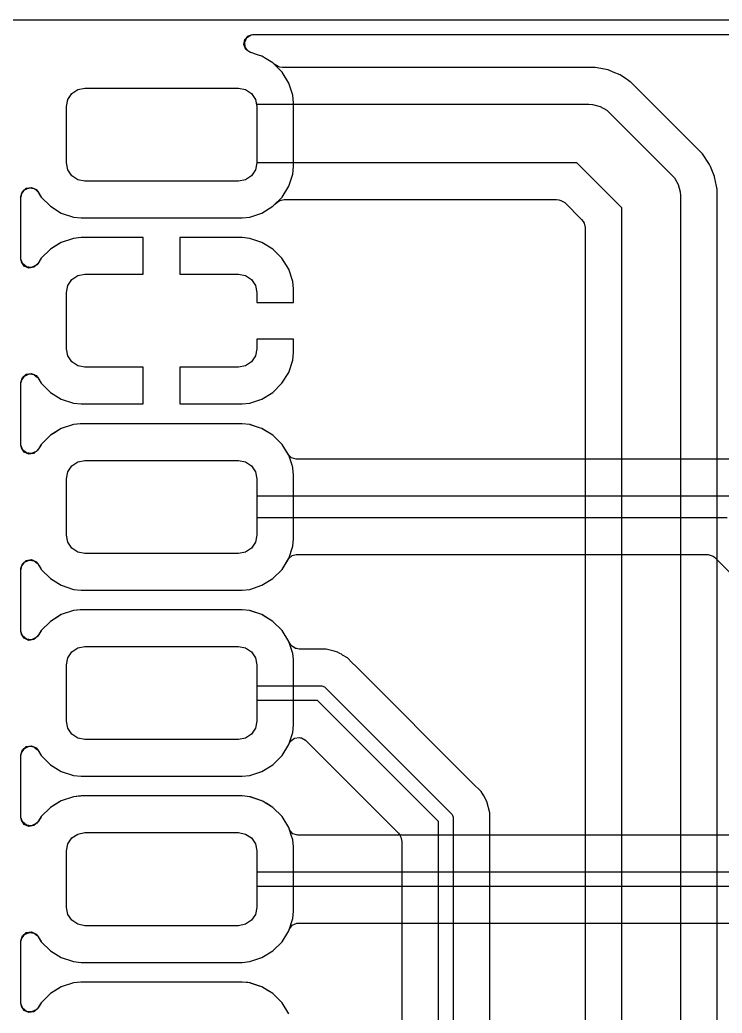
# Model space of a CAD drawing. Header units: millimetres. Extents: x 45 to 545, y -265 to -129.
# Drawn here: x 474.39 to 483.97, y -142.55 to -129 of the extents above; entities that cross this region are included whole.
import ezdxf

# ---------------------------------------------------------------- set-up
doc = ezdxf.new("R2010")
doc.units = ezdxf.units.MM
for name, color, linetype, true_color in [('B.Cu', 151, 'CONTINUOUS', 0x6fccdb), ('Edge.Cuts', 111, 'CONTINUOUS', 0x81ffbe), ('F.Cu', 241, 'CONTINUOUS', 0xe27299)]:
    doc.layers.add(name, color=color, linetype=linetype, true_color=true_color)

msp = doc.modelspace()

# ---------------------------------------------------------------- linework, layer by layer
at = {"layer": 'B.Cu', "linetype": 'CONTINUOUS'}
for p, q in [((477.441289, -129.337918), (477.453604, -129.269142)), ((477.453604, -129.269142), (477.501147, -129.217942)), ((477.501147, -129.217942), (477.564561, -129.2005)), ((477.564561, -129.2005), (541.996519, -129.2005)), ((477.468112, -129.402433), (477.441289, -129.337918)), ((477.525555, -129.442205), (477.468112, -129.402433)), ((477.642947, -129.481105), (477.525555, -129.442205)), ((477.689331, -129.496475), (477.642947, -129.481105)), ((477.689336, -129.496477), (477.689331, -129.496475)), ((477.745888, -129.531359), (477.689336, -129.496477)), ((477.838656, -129.588578), (477.745888, -129.531359)), ((477.962712, -129.712634), (477.838656, -129.588578)), ((478.054814, -129.861956), (477.962712, -129.712634)), ((475.093223, -130.004513), (475.174329, -129.95032)), ((475.174329, -129.95032), (475.27, -129.93129)), ((475.27, -129.93129), (477.37, -129.93129)), ((477.37, -129.93129), (477.465671, -129.95032)), ((477.465671, -129.95032), (477.546777, -130.004513)), ((478.109999, -130.028493), (478.054814, -129.861956)), ((475.02, -130.18129), (475.03903, -130.085619)), ((475.03903, -130.085619), (475.093223, -130.004513)), ((477.546777, -130.004513), (477.60097, -130.085619)), ((477.60097, -130.085619), (477.62, -130.18129)), ((478.120499, -130.131282), (478.109999, -130.028493)), ((475.02, -130.95129), (475.02, -130.18129)), ((477.62, -130.18129), (477.62, -130.95129)), ((478.1205, -131.001299), (478.120499, -130.131282)), ((475.03903, -131.046961), (475.02, -130.95129)), ((475.093223, -131.128067), (475.03903, -131.046961)), ((477.60097, -131.046961), (477.546777, -131.128067)), ((477.62, -130.95129), (477.60097, -131.046961)), ((478.109999, -131.104087), (478.1205, -131.001299)), ((475.174329, -131.18226), (475.093223, -131.128067)), ((475.27, -131.20129), (475.174329, -131.18226)), ((477.37, -131.20129), (475.27, -131.20129)), ((477.465671, -131.18226), (477.37, -131.20129)), ((477.546777, -131.128067), (477.465671, -131.18226)), ((478.054814, -131.270624), (478.109999, -131.104087)), ((474.4005, -131.408438), (474.420185, -131.341399)), ((474.420185, -131.341399), (474.472989, -131.295644)), ((474.472989, -131.295644), (474.542147, -131.2857)), ((474.542147, -131.2857), (474.605703, -131.314725)), ((474.605703, -131.314725), (474.630037, -131.34334)), ((474.630037, -131.34334), (474.677288, -131.419946)), ((477.962712, -131.419946), (478.054814, -131.270624)), ((474.4005, -132.265092), (474.4005, -131.408438)), ((474.677288, -131.419946), (474.801344, -131.544002)), ((477.838656, -131.544002), (477.962712, -131.419946)), ((474.801344, -131.544002), (474.950666, -131.636104)), ((477.689334, -131.636104), (477.838656, -131.544002)), ((474.950666, -131.636104), (475.117203, -131.691289)), ((475.117203, -131.691289), (475.219991, -131.70179)), ((475.219991, -131.70179), (477.420008, -131.701789)), ((477.420008, -131.701789), (477.522797, -131.691289)), ((477.522797, -131.691289), (477.689334, -131.636104)), ((475.117302, -131.981784), (474.95088, -132.036931)), ((475.220012, -131.971291), (475.117302, -131.981784)), ((475.220028, -131.97129), (475.220012, -131.971291)), ((476.07, -131.97129), (475.220028, -131.97129)), ((476.07, -132.47129), (476.07, -131.97129)), ((477.419986, -131.97129), (476.57, -131.97129)), ((476.57, -131.97129), (476.57, -132.47129)), ((477.52269, -131.981783), (477.419986, -131.97129)), ((477.522697, -131.981784), (477.52269, -131.981783)), ((477.689119, -132.036931), (477.522697, -131.981784)), ((474.801654, -132.128974), (474.677683, -132.252945)), ((474.950875, -132.036933), (474.801654, -132.128974)), ((474.95088, -132.036931), (474.950875, -132.036933)), ((477.689124, -132.036933), (477.689119, -132.036931)), ((477.838345, -132.128974), (477.689124, -132.036933)), ((477.962315, -132.252944), (477.838345, -132.128974)), ((474.40619, -132.302223), (474.4005, -132.265092)), ((474.67768, -132.252949), (474.630038, -132.330189)), ((474.677683, -132.252945), (474.67768, -132.252949)), ((478.054356, -132.402165), (477.962315, -132.252944)), ((474.445046, -132.360292), (474.40619, -132.302223)), ((474.509128, -132.388135), (474.445046, -132.360292)), ((474.57809, -132.376914), (474.509128, -132.388135)), ((474.630038, -132.330189), (474.57809, -132.376914)), ((478.054358, -132.40217), (478.054356, -132.402165)), ((478.109505, -132.568592), (478.054358, -132.40217)), ((475.03903, -132.625619), (475.093223, -132.544513)), ((475.093223, -132.544513), (475.174329, -132.49032)), ((475.174329, -132.49032), (475.27, -132.47129)), ((475.27, -132.47129), (476.07, -132.47129)), ((476.57, -132.47129), (477.37, -132.47129)), ((477.37, -132.47129), (477.465671, -132.49032)), ((477.465671, -132.49032), (477.546777, -132.544513)), ((477.546777, -132.544513), (477.60097, -132.625619)), ((475.02, -132.72129), (475.03903, -132.625619)), ((477.60097, -132.625619), (477.62, -132.72129)), ((478.119998, -132.671303), (478.109505, -132.568592)), ((478.119999, -132.671318), (478.119998, -132.671303)), ((478.119999, -132.85629), (478.119999, -132.671318)), ((475.02, -133.49129), (475.02, -132.72129)), ((477.62, -132.72129), (477.62, -132.85629)), ((477.62, -132.85629), (478.119999, -132.85629)), ((478.12, -133.35629), (477.62, -133.35629)), ((477.62, -133.35629), (477.62, -133.49129)), ((478.12, -133.541263), (478.12, -133.35629)), ((475.03903, -133.586961), (475.02, -133.49129)), ((477.62, -133.49129), (477.60097, -133.586961)), ((475.093223, -133.668067), (475.03903, -133.586961)), ((477.60097, -133.586961), (477.546777, -133.668067)), ((478.054358, -133.810409), (478.109505, -133.643987)), ((478.109505, -133.643987), (478.109506, -133.64398)), ((478.109506, -133.64398), (478.119999, -133.541276)), ((478.119999, -133.541276), (478.12, -133.541263)), ((475.174329, -133.72226), (475.093223, -133.668067)), ((475.27, -133.74129), (475.174329, -133.72226)), ((476.07, -133.74129), (475.27, -133.74129)), ((476.07, -134.241288), (476.07, -133.74129)), ((477.37, -133.74129), (476.57, -133.74129)), ((476.57, -133.74129), (476.57, -134.241289)), ((477.465671, -133.72226), (477.37, -133.74129)), ((477.546777, -133.668067), (477.465671, -133.72226)), ((474.4005, -133.947487), (474.420185, -133.880448)), ((474.420185, -133.880448), (474.472989, -133.834693)), ((474.472989, -133.834693), (474.542147, -133.824749)), ((474.542147, -133.824749), (474.605703, -133.853774)), ((474.605703, -133.853774), (474.630039, -133.88239)), ((474.630039, -133.88239), (474.677684, -133.959635)), ((477.962315, -133.959635), (478.054356, -133.810414)), ((478.054356, -133.810414), (478.054358, -133.810409)), ((474.4005, -134.804141), (474.4005, -133.947487)), ((474.677684, -133.959635), (474.801654, -134.083605)), ((477.838345, -134.083605), (477.962315, -133.959635)), ((474.801654, -134.083605), (474.950875, -134.175646)), ((474.950875, -134.175646), (474.95088, -134.175648)), ((474.95088, -134.175648), (475.117302, -134.230795)), ((477.522697, -134.230795), (477.689119, -134.175648)), ((477.689119, -134.175648), (477.689124, -134.175646)), ((477.689124, -134.175646), (477.838345, -134.083605)), ((475.117302, -134.230795), (475.117309, -134.230796)), ((475.117309, -134.230796), (475.220019, -134.241289)), ((475.220019, -134.241289), (476.069999, -134.241289)), ((476.069999, -134.241289), (476.07, -134.241288)), ((476.57, -134.241289), (477.419972, -134.241289)), ((477.419972, -134.241289), (477.419986, -134.241288)), ((477.419986, -134.241288), (477.522697, -134.230795)), ((474.950663, -134.576477), (474.801342, -134.668579)), ((474.950668, -134.576475), (474.950663, -134.576477)), ((475.1172, -134.521291), (474.950668, -134.576475)), ((475.117203, -134.52129), (475.1172, -134.521291)), ((475.219981, -134.510791), (475.117203, -134.52129)), ((475.219998, -134.51079), (475.219981, -134.510791)), ((477.42001, -134.51079), (475.219998, -134.51079)), ((477.522795, -134.52129), (477.42001, -134.51079)), ((477.522797, -134.521291), (477.522795, -134.52129)), ((477.657671, -134.565984), (477.522797, -134.521291)), ((477.689331, -134.576475), (477.657671, -134.565984)), ((477.689336, -134.576477), (477.689331, -134.576475)), ((477.693726, -134.579185), (477.689336, -134.576477)), ((477.838656, -134.668578), (477.693726, -134.579185)), ((474.801342, -134.668579), (474.677289, -134.792632)), ((477.962712, -134.792634), (477.838656, -134.668578)), ((474.40619, -134.841273), (474.4005, -134.804141)), ((474.445046, -134.899341), (474.40619, -134.841273)), ((474.647288, -134.841273), (474.630039, -134.869238)), ((474.677288, -134.792634), (474.647288, -134.841273)), ((474.677289, -134.792632), (474.677288, -134.792634)), ((478.051687, -134.936887), (477.962712, -134.792634)), ((474.509128, -134.927185), (474.445046, -134.899341)), ((474.578091, -134.915962), (474.509128, -134.927185)), ((474.630039, -134.869238), (474.578091, -134.915962)), ((478.090187, -134.976105), (478.051687, -134.936887)), ((478.157226, -134.99579), (478.090187, -134.976105)), ((534.219277, -134.99579), (478.157226, -134.99579)), ((475.03903, -135.165619), (475.093223, -135.084513)), ((475.093223, -135.084513), (475.174329, -135.03032)), ((475.174329, -135.03032), (475.27, -135.01129)), ((475.27, -135.01129), (477.37, -135.01129)), ((477.37, -135.01129), (477.465671, -135.03032)), ((477.465671, -135.03032), (477.546777, -135.084513)), ((477.546777, -135.084513), (477.60097, -135.165619)), ((475.02, -135.26129), (475.03903, -135.165619)), ((475.02, -136.03129), (475.02, -135.26129)), ((477.60097, -135.165619), (477.62, -135.26129)), ((477.62, -135.26129), (477.62, -135.49629)), ((477.62, -135.49629), (484.1, -135.49629)), ((484.037868, -135.79629), (477.62, -135.79629)), ((477.62, -135.79629), (477.62, -136.03129)), ((475.03903, -136.126961), (475.02, -136.03129)), ((477.62, -136.03129), (477.60097, -136.126961)), ((475.093223, -136.208067), (475.03903, -136.126961)), ((475.174329, -136.26226), (475.093223, -136.208067)), ((477.546777, -136.208067), (477.465671, -136.26226)), ((477.60097, -136.126961), (477.546777, -136.208067)), ((475.27, -136.28129), (475.174329, -136.26226)), ((477.37, -136.28129), (475.27, -136.28129)), ((477.465671, -136.26226), (477.37, -136.28129)), ((477.962712, -136.499946), (478.051687, -136.355692)), ((478.051687, -136.355692), (478.103635, -136.308969)), ((478.103635, -136.308969), (478.157226, -136.29679)), ((478.157226, -136.29679), (483.779192, -136.29679)), ((483.779192, -136.29679), (483.846231, -136.316475)), ((483.846231, -136.316475), (483.866873, -136.333109)), ((483.866873, -136.333109), (486.321468, -138.787704)), ((474.4005, -136.488438), (474.420185, -136.421399)), ((474.4005, -137.344141), (474.4005, -136.488438)), ((474.420185, -136.421399), (474.472989, -136.375644)), ((474.472989, -136.375644), (474.542147, -136.3657)), ((474.542147, -136.3657), (474.605703, -136.394725)), ((474.605703, -136.394725), (474.630039, -136.423342)), ((474.630039, -136.423342), (474.666312, -136.482152)), ((474.666312, -136.482152), (474.677288, -136.499946)), ((474.677288, -136.499946), (474.801344, -136.624002)), ((474.801344, -136.624002), (474.950666, -136.716104)), ((477.689334, -136.716104), (477.838656, -136.624002)), ((477.838656, -136.624002), (477.962712, -136.499946)), ((474.950666, -136.716104), (475.117203, -136.771289)), ((477.522797, -136.771289), (477.689334, -136.716104)), ((475.117203, -136.771289), (475.219991, -136.78179)), ((475.219991, -136.78179), (477.420008, -136.781789)), ((477.420008, -136.781789), (477.522797, -136.771289)), ((474.950663, -137.116477), (474.801342, -137.208579)), ((474.950668, -137.116475), (474.950663, -137.116477)), ((475.1172, -137.061291), (474.950668, -137.116475)), ((475.117203, -137.06129), (475.1172, -137.061291)), ((475.219981, -137.050791), (475.117203, -137.06129)), ((475.219998, -137.05079), (475.219981, -137.050791)), ((477.42001, -137.05079), (475.219998, -137.05079)), ((477.522795, -137.06129), (477.42001, -137.05079)), ((477.522797, -137.061291), (477.522795, -137.06129)), ((477.689334, -137.116476), (477.522797, -137.061291)), ((477.838656, -137.208578), (477.689334, -137.116476)), ((474.801342, -137.208579), (474.677289, -137.332632)), ((477.962712, -137.332634), (477.838656, -137.208578)), ((474.40619, -137.381273), (474.4005, -137.344141)), ((474.445046, -137.439341), (474.40619, -137.381273)), ((474.509128, -137.467185), (474.445046, -137.439341)), ((474.630039, -137.409238), (474.578091, -137.455962)), ((474.630132, -137.409088), (474.630039, -137.409238)), ((474.677288, -137.332634), (474.630132, -137.409088)), ((474.677289, -137.332632), (474.677288, -137.332634)), ((478.054814, -137.481956), (477.962712, -137.332634)), ((474.578091, -137.455962), (474.509128, -137.467185)), ((475.093223, -137.624513), (475.174329, -137.57032)), ((475.174329, -137.57032), (475.27, -137.55129)), ((475.27, -137.55129), (477.37, -137.55129)), ((477.37, -137.55129), (477.465671, -137.57032)), ((477.465671, -137.57032), (477.546777, -137.624513)), ((478.105027, -137.633489), (478.054814, -137.481956)), ((475.02, -137.80129), (475.03903, -137.705619)), ((475.03903, -137.705619), (475.093223, -137.624513)), ((477.546777, -137.624513), (477.60097, -137.705619)), ((477.60097, -137.705619), (477.62, -137.80129)), ((478.109998, -137.64849), (478.105027, -137.633489)), ((478.109999, -137.648493), (478.109998, -137.64849)), ((478.118065, -137.727459), (478.109999, -137.648493)), ((475.02, -138.57129), (475.02, -137.80129)), ((477.62, -137.80129), (477.62, -138.57129)), ((478.120499, -137.751282), (478.118065, -137.727459)), ((478.1205, -138.621299), (478.120499, -137.751282)), ((475.03903, -138.666961), (475.02, -138.57129)), ((477.62, -138.57129), (477.60097, -138.666961)), ((478.109999, -138.724087), (478.1205, -138.621299)), ((475.093223, -138.748067), (475.03903, -138.666961)), ((475.174329, -138.80226), (475.093223, -138.748067)), ((477.546777, -138.748067), (477.465671, -138.80226)), ((477.60097, -138.666961), (477.546777, -138.748067)), ((478.054814, -138.890624), (478.109999, -138.724087)), ((474.420185, -138.961399), (474.472989, -138.915644)), ((474.472989, -138.915644), (474.542147, -138.9057)), ((474.542147, -138.9057), (474.605703, -138.934725)), ((475.27, -138.82129), (475.174329, -138.80226)), ((477.37, -138.82129), (475.27, -138.82129)), ((477.465671, -138.80226), (477.37, -138.82129)), ((477.962712, -139.039946), (478.054814, -138.890624)), ((474.4005, -139.028438), (474.420185, -138.961399)), ((474.4005, -139.884141), (474.4005, -139.028438)), ((474.605703, -138.934725), (474.630037, -138.96334)), ((474.630037, -138.96334), (474.677288, -139.039946)), ((474.677288, -139.039946), (474.801344, -139.164002)), ((477.838656, -139.164002), (477.962712, -139.039946)), ((474.801344, -139.164002), (474.950666, -139.256104)), ((477.689334, -139.256104), (477.838656, -139.164002)), ((474.950666, -139.256104), (475.117203, -139.311289)), ((475.117203, -139.311289), (475.219991, -139.32179)), ((475.219991, -139.32179), (477.420008, -139.321789)), ((477.420008, -139.321789), (477.522797, -139.311289)), ((477.522797, -139.311289), (477.689334, -139.256104)), ((475.1172, -139.601291), (474.950668, -139.656475)), ((475.117203, -139.60129), (475.1172, -139.601291)), ((475.219981, -139.590791), (475.117203, -139.60129)), ((475.219998, -139.59079), (475.219981, -139.590791)), ((477.42001, -139.59079), (475.219998, -139.59079)), ((477.522795, -139.60129), (477.42001, -139.59079)), ((477.522797, -139.601291), (477.522795, -139.60129)), ((477.672495, -139.650896), (477.522797, -139.601291)), ((474.950663, -139.656477), (474.801342, -139.748579)), ((474.950668, -139.656475), (474.950663, -139.656477)), ((477.689331, -139.656475), (477.672495, -139.650896)), ((477.689336, -139.656477), (477.689331, -139.656475)), ((477.745888, -139.691359), (477.689336, -139.656477)), ((477.838656, -139.748578), (477.745888, -139.691359)), ((474.677288, -139.872634), (474.63199, -139.946075)), ((474.677289, -139.872632), (474.677288, -139.872634)), ((474.801342, -139.748579), (474.677289, -139.872632)), ((477.962712, -139.872634), (477.838656, -139.748578)), ((478.054814, -140.021956), (477.962712, -139.872634)), ((474.40619, -139.921273), (474.4005, -139.884141)), ((474.445046, -139.979341), (474.40619, -139.921273)), ((474.509128, -140.007185), (474.445046, -139.979341)), ((474.578091, -139.995962), (474.509128, -140.007185)), ((474.630039, -139.949238), (474.578091, -139.995962)), ((474.63199, -139.946075), (474.630039, -139.949238)), ((475.093223, -140.164513), (475.174329, -140.11032)), ((475.174329, -140.11032), (475.27, -140.09129)), ((475.27, -140.09129), (477.37, -140.09129)), ((477.37, -140.09129), (477.465671, -140.11032)), ((477.465671, -140.11032), (477.546777, -140.164513)), ((478.061059, -140.040804), (478.054814, -140.021956)), ((478.065968, -140.053301), (478.061059, -140.040804)), ((478.111723, -140.106105), (478.065968, -140.053301)), ((478.178762, -140.12579), (478.111723, -140.106105)), ((486.635906, -140.12579), (478.178762, -140.12579)), ((475.02, -140.34129), (475.03903, -140.245619)), ((475.03903, -140.245619), (475.093223, -140.164513)), ((477.546777, -140.164513), (477.60097, -140.245619)), ((477.60097, -140.245619), (477.62, -140.34129)), ((475.02, -141.11129), (475.02, -140.34129)), ((477.62, -140.34129), (477.62, -140.62629)), ((477.62, -140.62629), (489.758578, -140.62629)), ((489.8, -140.82629), (477.62, -140.82629)), ((477.62, -140.82629), (477.62, -141.11129)), ((475.03903, -141.206961), (475.02, -141.11129)), ((475.093223, -141.288067), (475.03903, -141.206961)), ((477.60097, -141.206961), (477.546777, -141.288067)), ((477.62, -141.11129), (477.60097, -141.206961)), ((475.174329, -141.34226), (475.093223, -141.288067)), ((475.27, -141.36129), (475.174329, -141.34226)), ((477.37, -141.36129), (475.27, -141.36129)), ((477.465671, -141.34226), (477.37, -141.36129)), ((477.546777, -141.288067), (477.465671, -141.34226)), ((478.061057, -141.411783), (478.100829, -141.354341)), ((478.100829, -141.354341), (478.165345, -141.327518)), ((478.165345, -141.327518), (478.178762, -141.32679)), ((478.178762, -141.32679), (489.713331, -141.32679)), ((474.4005, -141.568438), (474.420185, -141.501399)), ((474.420185, -141.501399), (474.472989, -141.455644)), ((474.472989, -141.455644), (474.542147, -141.4457)), ((474.542147, -141.4457), (474.605703, -141.474725)), ((474.605703, -141.474725), (474.630037, -141.50334)), ((474.630037, -141.50334), (474.653021, -141.540602)), ((477.962712, -141.579946), (478.054814, -141.430624)), ((478.054814, -141.430624), (478.061057, -141.411783)), ((474.4005, -142.424141), (474.4005, -141.568438)), ((474.653021, -141.540602), (474.675477, -141.577011)), ((474.675477, -141.577011), (474.677288, -141.579946)), ((474.677288, -141.579946), (474.801344, -141.704002)), ((477.838656, -141.704002), (477.962712, -141.579946)), ((474.801344, -141.704002), (474.950666, -141.796104)), ((477.689334, -141.796104), (477.838656, -141.704002)), ((474.950666, -141.796104), (475.117203, -141.851289)), ((475.117203, -141.851289), (475.219991, -141.86179)), ((475.219991, -141.86179), (477.420008, -141.861789)), ((477.420008, -141.861789), (477.522797, -141.851289)), ((477.522797, -141.851289), (477.689334, -141.796104)), ((475.1172, -142.141291), (474.950668, -142.196475)), ((475.117203, -142.14129), (475.1172, -142.141291)), ((475.219981, -142.130791), (475.117203, -142.14129)), ((475.219998, -142.13079), (475.219981, -142.130791)), ((477.42001, -142.13079), (475.219998, -142.13079)), ((477.495963, -142.138549), (477.42001, -142.13079)), ((477.522795, -142.14129), (477.495963, -142.138549)), ((477.522797, -142.141291), (477.522795, -142.14129)), ((477.689334, -142.196476), (477.522797, -142.141291)), ((474.801342, -142.288579), (474.677289, -142.412632)), ((474.950663, -142.196477), (474.801342, -142.288579)), ((474.950668, -142.196475), (474.950663, -142.196477)), ((477.689335, -142.196477), (477.689334, -142.196476)), ((477.68934, -142.196479), (477.689335, -142.196477)), ((477.759933, -142.240021), (477.68934, -142.196479)), ((477.759934, -142.240022), (477.759933, -142.240021)), ((477.838656, -142.288578), (477.759934, -142.240022)), ((477.962712, -142.412634), (477.838656, -142.288578)), ((474.40619, -142.461273), (474.4005, -142.424141)), ((474.677288, -142.412634), (474.641395, -142.470827)), ((474.677289, -142.412632), (474.677288, -142.412634)), ((478.054814, -142.561956), (477.962712, -142.412634)), ((474.445046, -142.519341), (474.40619, -142.461273)), ((474.509128, -142.547185), (474.445046, -142.519341)), ((474.578091, -142.535962), (474.509128, -142.547185)), ((474.630039, -142.489238), (474.578091, -142.535962)), ((474.641395, -142.470827), (474.630039, -142.489238))]:
    msp.add_line(p, q, dxfattribs=at)
at = {"layer": 'Edge.Cuts', "linetype": 'CONTINUOUS'}
msp.add_line((474.2, -129.000001), (542, -129), dxfattribs=at)
at = {"layer": 'F.Cu', "linetype": 'CONTINUOUS'}
for p, q in [((477.453577, -129.304201), (477.484771, -129.241681)), ((477.461137, -129.373661), (477.453577, -129.304201)), ((477.484771, -129.241681), (477.542762, -129.206495)), ((477.542762, -129.206495), (477.548433, -129.204935)), ((477.548433, -129.204935), (477.581303, -129.2005)), ((477.581303, -129.2005), (541.99479, -129.2005)), ((477.477086, -129.3934), (477.461137, -129.373661)), ((477.479457, -129.40058), (477.477086, -129.3934)), ((477.489383, -129.408618), (477.479457, -129.40058)), ((477.505049, -129.428007), (477.489383, -129.408618)), ((477.510897, -129.432056), (477.505049, -129.428007)), ((477.530237, -129.441705), (477.510897, -129.432056)), ((477.533754, -129.444553), (477.530237, -129.441705)), ((477.538059, -129.446348), (477.533754, -129.444553)), ((477.642947, -129.481105), (477.538059, -129.446348)), ((477.689331, -129.496475), (477.642947, -129.481105)), ((477.689336, -129.496477), (477.689331, -129.496475)), ((477.745888, -129.531359), (477.689336, -129.496477)), ((477.838656, -129.588578), (477.745888, -129.531359)), ((477.838657, -129.588579), (477.838656, -129.588578)), ((477.838658, -129.58858), (477.838657, -129.588579)), ((477.855847, -129.605769), (477.838658, -129.58858)), ((477.908592, -129.637065), (477.855847, -129.605769)), ((477.933834, -129.644477), (477.908592, -129.637065)), ((477.96877, -129.6495), (477.933834, -129.644477)), ((482.238691, -129.6495), (477.96877, -129.6495)), ((482.238692, -129.6495), (482.238691, -129.6495)), ((482.238696, -129.6495), (482.238692, -129.6495)), ((482.238699, -129.6495), (482.238696, -129.6495)), ((482.412632, -129.684097), (482.238699, -129.6495)), ((482.412666, -129.684105), (482.412632, -129.684097)), ((482.412668, -129.684106), (482.412666, -129.684105)), ((482.483321, -129.713371), (482.412668, -129.684106)), ((482.483324, -129.713372), (482.483321, -129.713371)), ((482.576532, -129.751979), (482.483324, -129.713372)), ((482.576542, -129.751984), (482.576532, -129.751979)), ((482.576544, -129.751985), (482.576542, -129.751984)), ((482.662472, -129.8094), (482.576544, -129.751985)), ((482.678387, -129.820034), (482.662472, -129.8094)), ((482.67839, -129.820037), (482.678387, -129.820034)), ((482.714253, -129.843999), (482.67839, -129.820037)), ((482.724036, -129.850536), (482.714253, -129.843999)), ((482.72404, -129.850539), (482.724036, -129.850536)), ((482.724041, -129.85054), (482.72404, -129.850539)), ((483.378389, -130.50489), (482.724041, -129.85054)), ((475.093223, -130.004513), (475.174329, -129.95032)), ((475.174329, -129.95032), (475.27, -129.93129)), ((475.27, -129.93129), (477.37, -129.93129)), ((477.37, -129.93129), (477.465671, -129.95032)), ((477.465671, -129.95032), (477.546777, -130.004513)), ((475.02, -130.18129), (475.03903, -130.085619)), ((475.03903, -130.085619), (475.093223, -130.004513)), ((477.546777, -130.004513), (477.60097, -130.085619)), ((477.60097, -130.085619), (477.613776, -130.15)), ((475.02, -130.95129), (475.02, -130.18129)), ((477.613776, -130.15), (482.15, -130.15)), ((482.15, -130.15), (482.20221, -130.153422)), ((482.20221, -130.153422), (482.303074, -130.180448)), ((482.303074, -130.180448), (482.393505, -130.232659)), ((482.393505, -130.232659), (482.432843, -130.267157)), ((482.432843, -130.267157), (483.282843, -131.117158)), ((483.574035, -130.700536), (483.378389, -130.50489)), ((483.644313, -130.770814), (483.574035, -130.700536)), ((483.699465, -130.825966), (483.644313, -130.770814)), ((483.798011, -130.973449), (483.699465, -130.825966)), ((475.03903, -131.046961), (475.02, -130.95129)), ((475.093223, -131.128067), (475.03903, -131.046961)), ((477.60097, -131.046961), (477.546777, -131.128067)), ((477.62, -130.95129), (477.60097, -131.046961)), ((481.984314, -130.95), (477.62, -130.95)), ((477.62, -130.95), (477.62, -130.95129)), ((482.6, -131.565685), (481.984314, -130.95)), ((483.798012, -130.973451), (483.798011, -130.973449)), ((483.798013, -130.973453), (483.798012, -130.973451)), ((483.809547, -131.001299), (483.798013, -130.973453)), ((483.865895, -131.137334), (483.809547, -131.001299)), ((475.174329, -131.18226), (475.093223, -131.128067)), ((475.27, -131.20129), (475.174329, -131.18226)), ((477.37, -131.20129), (475.27, -131.20129)), ((477.465671, -131.18226), (477.37, -131.20129)), ((477.546777, -131.128067), (477.465671, -131.18226)), ((483.282843, -131.117158), (483.317341, -131.156495)), ((483.317341, -131.156495), (483.369552, -131.246927)), ((483.865895, -131.137339), (483.865895, -131.137334)), ((483.866142, -131.138236), (483.865895, -131.137339)), ((483.866554, -131.140649), (483.866142, -131.138236)), ((483.892406, -131.270621), (483.866554, -131.140649)), ((474.408707, -131.380485), (474.446477, -131.321706)), ((474.446477, -131.321706), (474.510031, -131.292677)), ((474.510031, -131.292677), (474.579156, -131.302601)), ((474.579156, -131.302601), (474.580581, -131.303252)), ((474.580581, -131.303252), (474.623618, -131.335792)), ((474.623618, -131.335792), (474.623973, -131.33621)), ((474.623973, -131.33621), (474.634998, -131.351383)), ((483.369552, -131.246927), (483.396578, -131.34779)), ((483.892407, -131.270624), (483.892406, -131.270621)), ((483.896793, -131.292677), (483.892407, -131.270624)), ((483.897383, -131.295641), (483.896793, -131.292677)), ((483.897384, -131.295646), (483.897383, -131.295641)), ((483.9005, -131.311309), (483.897384, -131.295646)), ((483.9005, -135.893707), (483.9005, -131.311309)), ((474.4005, -131.426267), (474.405521, -131.39134)), ((474.4005, -132.255647), (474.4005, -131.426267)), ((474.405521, -131.39134), (474.407823, -131.3835)), ((474.407823, -131.3835), (474.408707, -131.380485)), ((474.634998, -131.351383), (474.659972, -131.391873)), ((474.659972, -131.391873), (474.677286, -131.419944)), ((474.677286, -131.419944), (474.677287, -131.419945)), ((474.677287, -131.419945), (474.677288, -131.419946)), ((474.677288, -131.419946), (474.801344, -131.544002)), ((477.883233, -131.499424), (477.911484, -131.478275)), ((477.911484, -131.478275), (477.934576, -131.465667)), ((477.934576, -131.465667), (477.994001, -131.4505)), ((477.994001, -131.4505), (481.707808, -131.4505)), ((481.707808, -131.4505), (481.74274, -131.455521)), ((481.74274, -131.455521), (481.767984, -131.462934)), ((481.767984, -131.462934), (481.82073, -131.49423)), ((483.396578, -131.34779), (483.4, -131.4)), ((483.4, -131.4), (483.4, -149.3)), ((474.801344, -131.544002), (474.950666, -131.636104)), ((477.689334, -131.636104), (477.838656, -131.544002)), ((477.838656, -131.544002), (477.883233, -131.499424)), ((481.82073, -131.49423), (482.050573, -131.724072)), ((482.6, -149.657399), (482.6, -131.565685)), ((474.950666, -131.636104), (475.117203, -131.691289)), ((475.117203, -131.691289), (475.219991, -131.70179)), ((475.219991, -131.70179), (477.420008, -131.701789)), ((477.420008, -131.701789), (477.522797, -131.691289)), ((477.522797, -131.691289), (477.689334, -131.636104)), ((482.050573, -131.724072), (482.071723, -131.752324)), ((482.071723, -131.752324), (482.084331, -131.775413)), ((482.084331, -131.775413), (482.0995, -131.834842)), ((482.0995, -131.834842), (482.0995, -149.557468)), ((475.117302, -131.981784), (474.950887, -132.036928)), ((475.117304, -131.981783), (475.117302, -131.981784)), ((475.220002, -131.971292), (475.117304, -131.981783)), ((475.220012, -131.971291), (475.220002, -131.971291)), ((475.220002, -131.971291), (475.220002, -131.971292)), ((475.220028, -131.97129), (475.220012, -131.971291)), ((475.220037, -131.97129), (475.220028, -131.97129)), ((476.07, -131.97129), (475.220037, -131.97129)), ((476.07, -132.47129), (476.07, -131.97129)), ((477.419986, -131.97129), (476.57, -131.97129)), ((476.57, -131.97129), (476.57, -132.47129)), ((477.419991, -131.97129), (477.419986, -131.97129)), ((477.522694, -131.981783), (477.419991, -131.97129)), ((477.522699, -131.981784), (477.522694, -131.981783)), ((477.660224, -132.027356), (477.522699, -131.981784)), ((474.801655, -132.128973), (474.677685, -132.252942)), ((474.868892, -132.0875), (474.801655, -132.128973)), ((474.950875, -132.036933), (474.868892, -132.0875)), ((474.950877, -132.036932), (474.950875, -132.036933)), ((474.950879, -132.036931), (474.950877, -132.036932)), ((474.950887, -132.036928), (474.950879, -132.036931)), ((477.689119, -132.036931), (477.660224, -132.027356)), ((477.689124, -132.036933), (477.689119, -132.036931)), ((477.838345, -132.128974), (477.689124, -132.036933)), ((477.962315, -132.252944), (477.838345, -132.128974)), ((474.401901, -132.274239), (474.4005, -132.255647)), ((474.401984, -132.274781), (474.401901, -132.274239)), ((474.421553, -132.325183), (474.401984, -132.274781)), ((474.677671, -132.252962), (474.639394, -132.315018)), ((474.677685, -132.252942), (474.677671, -132.252962)), ((478.054356, -132.402165), (477.962315, -132.252944)), ((474.422423, -132.326482), (474.421553, -132.325183)), ((474.476038, -132.371209), (474.422423, -132.326482)), ((474.545369, -132.37987), (474.476038, -132.371209)), ((474.608376, -132.349672), (474.545369, -132.37987)), ((474.616782, -132.342111), (474.608376, -132.349672)), ((474.639394, -132.315018), (474.616782, -132.342111)), ((478.054358, -132.40217), (478.054356, -132.402165)), ((478.109505, -132.568592), (478.054358, -132.40217)), ((475.03903, -132.625619), (475.093223, -132.544513)), ((475.093223, -132.544513), (475.174329, -132.49032)), ((475.174329, -132.49032), (475.27, -132.47129)), ((475.27, -132.47129), (476.07, -132.47129)), ((476.57, -132.47129), (477.37, -132.47129)), ((477.37, -132.47129), (477.465671, -132.49032)), ((477.465671, -132.49032), (477.546777, -132.544513)), ((477.546777, -132.544513), (477.60097, -132.625619)), ((475.02, -132.72129), (475.03903, -132.625619)), ((477.60097, -132.625619), (477.62, -132.72129)), ((478.119998, -132.671303), (478.109505, -132.568592)), ((478.119999, -132.671318), (478.119998, -132.671303)), ((478.119999, -132.85629), (478.119999, -132.671318)), ((475.02, -133.49129), (475.02, -132.72129)), ((477.62, -132.72129), (477.62, -132.85629)), ((477.62, -132.85629), (478.119999, -132.85629)), ((478.12, -133.35629), (477.62, -133.35629)), ((477.62, -133.35629), (477.62, -133.49129)), ((478.12, -133.541263), (478.12, -133.35629)), ((475.03903, -133.586961), (475.02, -133.49129)), ((477.62, -133.49129), (477.60097, -133.586961)), ((475.093223, -133.668067), (475.03903, -133.586961)), ((477.60097, -133.586961), (477.546777, -133.668067)), ((478.054358, -133.810409), (478.109505, -133.643987)), ((478.109505, -133.643987), (478.109506, -133.64398)), ((478.109506, -133.64398), (478.119999, -133.541276)), ((478.119999, -133.541276), (478.12, -133.541263)), ((475.174329, -133.72226), (475.093223, -133.668067)), ((475.27, -133.74129), (475.174329, -133.72226)), ((476.07, -133.74129), (475.27, -133.74129)), ((476.07, -134.241288), (476.07, -133.74129)), ((477.37, -133.74129), (476.57, -133.74129)), ((476.57, -133.74129), (476.57, -134.241289)), ((477.465671, -133.72226), (477.37, -133.74129)), ((477.546777, -133.668067), (477.465671, -133.72226)), ((474.408707, -133.919536), (474.446477, -133.860755)), ((474.446477, -133.860755), (474.510031, -133.831726)), ((474.510031, -133.831726), (474.579186, -133.841664)), ((474.579186, -133.841664), (474.580625, -133.842321)), ((474.580625, -133.842321), (474.623529, -133.874736)), ((474.623529, -133.874736), (474.623884, -133.875152)), ((474.623884, -133.875152), (474.634994, -133.890425)), ((474.634994, -133.890425), (474.677681, -133.959631)), ((477.962315, -133.959635), (478.054356, -133.810414)), ((478.054356, -133.810414), (478.054358, -133.810409)), ((474.4005, -133.965316), (474.405521, -133.930389)), ((474.4005, -134.794697), (474.4005, -133.965316)), ((474.405521, -133.930389), (474.408707, -133.919536)), ((474.677681, -133.959631), (474.677684, -133.959635)), ((474.677684, -133.959635), (474.801654, -134.083605)), ((477.838345, -134.083605), (477.962315, -133.959635)), ((474.801654, -134.083605), (474.950875, -134.175646)), ((474.950875, -134.175646), (474.95088, -134.175648)), ((474.95088, -134.175648), (475.117299, -134.230794)), ((477.522697, -134.230795), (477.689119, -134.175648)), ((477.689119, -134.175648), (477.689124, -134.175646)), ((477.689124, -134.175646), (477.838345, -134.083605)), ((475.117299, -134.230794), (475.1173, -134.230794)), ((475.1173, -134.230794), (475.117302, -134.230795)), ((475.117302, -134.230795), (475.117309, -134.230796)), ((475.117309, -134.230796), (475.220019, -134.241289)), ((475.220019, -134.241289), (476.069999, -134.241289)), ((476.069999, -134.241289), (476.07, -134.241288)), ((476.57, -134.241289), (477.41996, -134.241289)), ((477.41996, -134.241289), (477.419972, -134.241289)), ((477.419972, -134.241289), (477.419986, -134.241288)), ((477.419986, -134.241288), (477.522697, -134.230795)), ((474.950663, -134.576477), (474.851115, -134.637878)), ((474.950665, -134.576476), (474.950663, -134.576477)), ((474.950667, -134.576475), (474.950665, -134.576476)), ((475.117032, -134.521346), (474.950667, -134.576475)), ((475.117193, -134.521291), (475.117032, -134.521346)), ((475.117198, -134.52129), (475.117193, -134.521291)), ((475.206501, -134.512168), (475.117198, -134.52129)), ((475.219981, -134.510791), (475.206501, -134.512168)), ((475.219998, -134.51079), (475.219981, -134.510791)), ((477.42001, -134.51079), (475.219998, -134.51079)), ((477.420019, -134.51079), (477.42001, -134.51079)), ((477.522792, -134.521289), (477.420019, -134.51079)), ((477.528445, -134.522931), (477.522792, -134.521289)), ((477.531265, -134.524097), (477.528445, -134.522931)), ((477.657671, -134.565984), (477.531265, -134.524097)), ((477.657672, -134.565984), (477.657671, -134.565984)), ((477.689313, -134.576468), (477.657672, -134.565984)), ((477.689328, -134.576474), (477.689313, -134.576468)), ((477.689331, -134.576475), (477.689328, -134.576474)), ((477.689336, -134.576477), (477.689331, -134.576475)), ((477.745886, -134.611358), (477.689336, -134.576477)), ((474.80134, -134.66858), (474.677289, -134.792631)), ((474.851115, -134.637878), (474.80134, -134.66858)), ((477.745887, -134.611358), (477.745886, -134.611358)), ((477.745888, -134.611359), (477.745887, -134.611358)), ((477.838656, -134.668578), (477.745888, -134.611359)), ((477.962712, -134.792634), (477.838656, -134.668578)), ((474.401901, -134.813287), (474.4005, -134.794697)), ((474.401985, -134.813832), (474.401901, -134.813287)), ((474.421516, -134.864177), (474.401985, -134.813832)), ((474.422391, -134.865485), (474.421516, -134.864177)), ((474.476031, -134.910257), (474.422391, -134.865485)), ((474.639394, -134.85407), (474.616778, -134.881165)), ((474.647285, -134.841278), (474.639394, -134.85407)), ((474.647288, -134.841272), (474.647285, -134.841278)), ((474.674387, -134.797337), (474.647288, -134.841272)), ((474.676049, -134.794351), (474.674387, -134.797337)), ((474.677289, -134.792631), (474.676049, -134.794351)), ((478.054814, -134.941956), (477.962712, -134.792634)), ((474.545361, -134.918921), (474.476031, -134.910257)), ((474.60837, -134.888727), (474.545361, -134.918921)), ((474.616778, -134.881165), (474.60837, -134.888727)), ((478.09559, -135.065009), (478.054814, -134.941956)), ((475.03903, -135.165619), (475.093223, -135.084513)), ((475.093223, -135.084513), (475.174329, -135.03032)), ((475.174329, -135.03032), (475.27, -135.01129)), ((475.27, -135.01129), (477.37, -135.01129)), ((477.37, -135.01129), (477.465671, -135.03032)), ((477.465671, -135.03032), (477.546777, -135.084513)), ((477.546777, -135.084513), (477.60097, -135.165619)), ((478.109998, -135.10849), (478.09559, -135.065009)), ((478.109999, -135.108493), (478.109998, -135.10849)), ((478.110896, -135.117279), (478.109999, -135.108493)), ((478.120499, -135.211282), (478.110896, -135.117279)), ((475.02, -135.26129), (475.03903, -135.165619)), ((475.02, -136.03129), (475.02, -135.26129)), ((477.60097, -135.165619), (477.62, -135.26129)), ((477.62, -135.26129), (477.62, -136.03129)), ((478.1205, -136.081299), (478.120499, -135.211282)), ((483.9005, -148.662168), (483.9005, -135.893707)), ((475.03903, -136.126961), (475.02, -136.03129)), ((477.62, -136.03129), (477.60097, -136.126961)), ((478.109999, -136.184087), (478.1205, -136.081299)), ((475.093223, -136.208067), (475.03903, -136.126961)), ((475.174329, -136.26226), (475.093223, -136.208067)), ((477.546777, -136.208067), (477.465671, -136.26226)), ((477.60097, -136.126961), (477.546777, -136.208067)), ((478.054814, -136.350624), (478.109999, -136.184087)), ((475.27, -136.28129), (475.174329, -136.26226)), ((477.37, -136.28129), (475.27, -136.28129)), ((477.465671, -136.26226), (477.37, -136.28129)), ((477.962712, -136.499946), (478.054814, -136.350624)), ((474.4005, -136.506267), (474.405521, -136.47134)), ((474.405521, -136.47134), (474.408707, -136.460487)), ((474.408707, -136.460487), (474.446477, -136.401706)), ((474.446477, -136.401706), (474.510031, -136.372677)), ((474.510031, -136.372677), (474.579186, -136.382615)), ((474.579186, -136.382615), (474.580614, -136.383267)), ((474.580614, -136.383267), (474.623494, -136.415646)), ((474.623494, -136.415646), (474.62385, -136.416064)), ((474.62385, -136.416064), (474.634992, -136.431373)), ((474.634992, -136.431373), (474.647273, -136.451284)), ((474.647273, -136.451284), (474.647275, -136.451286)), ((474.647275, -136.451286), (474.647276, -136.45129)), ((474.647276, -136.45129), (474.647277, -136.45129)), ((474.647277, -136.45129), (474.67059, -136.489088)), ((474.67059, -136.489088), (474.670592, -136.489092)), ((474.670592, -136.489092), (474.677288, -136.499946)), ((474.4005, -137.334697), (474.4005, -136.506267)), ((474.677288, -136.499946), (474.801344, -136.624002)), ((474.801344, -136.624002), (474.950666, -136.716104)), ((477.689334, -136.716104), (477.838656, -136.624002)), ((477.838656, -136.624002), (477.962712, -136.499946)), ((474.950666, -136.716104), (475.117203, -136.771289)), ((477.522797, -136.771289), (477.689334, -136.716104)), ((475.117203, -136.771289), (475.219991, -136.78179)), ((475.219991, -136.78179), (477.420008, -136.781789)), ((477.420008, -136.781789), (477.522797, -136.771289)), ((474.888313, -137.154935), (474.80134, -137.20858)), ((474.950663, -137.116477), (474.888313, -137.154935)), ((474.950665, -137.116476), (474.950663, -137.116477)), ((474.950667, -137.116475), (474.950665, -137.116476)), ((475.117032, -137.061346), (474.950667, -137.116475)), ((475.117193, -137.061291), (475.117032, -137.061346)), ((475.117198, -137.06129), (475.117193, -137.061291)), ((475.209487, -137.051863), (475.117198, -137.06129)), ((475.219981, -137.050791), (475.209487, -137.051863)), ((475.219998, -137.05079), (475.219981, -137.050791)), ((477.42001, -137.05079), (475.219998, -137.05079)), ((477.420019, -137.05079), (477.42001, -137.05079)), ((477.522792, -137.061289), (477.420019, -137.05079)), ((477.528445, -137.062931), (477.522792, -137.061289)), ((477.531265, -137.064097), (477.528445, -137.062931)), ((477.685438, -137.115185), (477.531265, -137.064097)), ((477.685441, -137.115186), (477.685438, -137.115185)), ((477.689324, -137.116472), (477.685441, -137.115186)), ((477.68933, -137.116474), (477.689324, -137.116472)), ((477.689331, -137.116475), (477.68933, -137.116474)), ((477.689336, -137.116477), (477.689331, -137.116475)), ((477.706631, -137.127145), (477.689336, -137.116477)), ((477.706633, -137.127145), (477.706631, -137.127145)), ((477.706633, -137.127146), (477.706633, -137.127145)), ((477.838656, -137.208578), (477.706633, -137.127146)), ((474.80134, -137.20858), (474.677289, -137.332631)), ((477.962712, -137.332634), (477.838656, -137.208578)), ((474.401901, -137.353287), (474.4005, -137.334697)), ((474.401985, -137.353832), (474.401901, -137.353287)), ((474.421516, -137.404177), (474.401985, -137.353832)), ((474.422392, -137.405486), (474.421516, -137.404177)), ((474.476033, -137.450257), (474.422392, -137.405486)), ((474.608371, -137.428726), (474.545363, -137.458921)), ((474.616781, -137.421162), (474.608371, -137.428726)), ((474.639399, -137.394062), (474.616781, -137.421162)), ((474.674387, -137.337337), (474.639399, -137.394062)), ((474.676049, -137.334351), (474.674387, -137.337337)), ((474.677289, -137.332631), (474.676049, -137.334351)), ((478.054814, -137.481956), (477.962712, -137.332634)), ((474.545363, -137.458921), (474.476033, -137.450257)), ((475.093223, -137.624513), (475.174329, -137.57032)), ((475.174329, -137.57032), (475.27, -137.55129)), ((475.27, -137.55129), (477.37, -137.55129)), ((477.37, -137.55129), (477.465671, -137.57032)), ((477.465671, -137.57032), (477.546777, -137.624513)), ((478.056939, -137.488369), (478.054814, -137.481956)), ((478.080934, -137.530572), (478.056939, -137.488369)), ((478.087882, -137.53859), (478.080934, -137.530572)), ((478.146652, -137.57636), (478.087882, -137.53859)), ((478.161651, -137.580765), (478.146652, -137.57636)), ((475.02, -137.80129), (475.03903, -137.705619)), ((475.03903, -137.705619), (475.093223, -137.624513)), ((477.546777, -137.624513), (477.60097, -137.705619)), ((477.60097, -137.705619), (477.62, -137.80129)), ((478.196592, -137.58579), (478.161651, -137.580765)), ((478.39767, -137.58579), (478.196592, -137.58579)), ((478.397733, -137.585789), (478.39767, -137.58579)), ((478.565344, -137.585789), (478.397733, -137.585789)), ((478.565347, -137.585789), (478.565344, -137.585789)), ((478.674623, -137.61507), (478.565347, -137.585789)), ((478.718076, -137.626713), (478.674623, -137.61507)), ((478.753132, -137.646953), (478.718076, -137.626713)), ((478.77572, -137.656088), (478.753132, -137.646953)), ((478.789087, -137.667711), (478.77572, -137.656088)), ((478.855002, -137.705767), (478.789087, -137.667711)), ((478.855006, -137.70577), (478.855002, -137.705767)), ((478.855007, -137.705771), (478.855006, -137.70577)), ((478.917494, -137.768258), (478.855007, -137.705771)), ((475.02, -138.57129), (475.02, -137.80129)), ((477.62, -137.80129), (477.62, -138.08629)), ((478.978209, -137.828973), (478.917494, -137.768258)), ((478.978218, -137.828983), (478.978209, -137.828973)), ((480.56332, -139.414085), (478.978218, -137.828983)), ((477.62, -138.08629), (478.48629, -138.08629)), ((478.48629, -138.08629), (478.505799, -138.088211)), ((478.505799, -138.088211), (478.541847, -138.103143)), ((478.541847, -138.103143), (478.557001, -138.115579)), ((478.557001, -138.115579), (480.270711, -139.829289)), ((478.444868, -138.28629), (477.62, -138.28629)), ((477.62, -138.28629), (477.62, -138.57129)), ((480.1, -139.941422), (478.444868, -138.28629)), ((475.03903, -138.666961), (475.02, -138.57129)), ((477.62, -138.57129), (477.60097, -138.666961)), ((475.093223, -138.748067), (475.03903, -138.666961)), ((475.174329, -138.80226), (475.093223, -138.748067)), ((477.546777, -138.748067), (477.465671, -138.80226)), ((477.60097, -138.666961), (477.546777, -138.748067)), ((478.134214, -138.80046), (478.203652, -138.792714)), ((478.203652, -138.792714), (478.217052, -138.795851)), ((478.217052, -138.795851), (478.228536, -138.799223)), ((474.446477, -138.941706), (474.510031, -138.912677)), ((474.510031, -138.912677), (474.579186, -138.922615)), ((474.579186, -138.922615), (474.580614, -138.923267)), ((474.580614, -138.923267), (474.623529, -138.955687)), ((475.27, -138.82129), (475.174329, -138.80226)), ((477.37, -138.82129), (475.27, -138.82129)), ((477.465671, -138.80226), (477.37, -138.82129)), ((477.962712, -139.039946), (478.054814, -138.890624)), ((478.054814, -138.890624), (478.05545, -138.888706)), ((478.05545, -138.888706), (478.071208, -138.857122)), ((478.071208, -138.857122), (478.080103, -138.844275)), ((478.080103, -138.844275), (478.134139, -138.800492)), ((478.134139, -138.800492), (478.134214, -138.80046)), ((478.228536, -138.799223), (478.281285, -138.83052)), ((478.281285, -138.83052), (479.550573, -140.099808)), ((474.4005, -139.046267), (474.405521, -139.01134)), ((474.4005, -139.874697), (474.4005, -139.046267)), ((474.405521, -139.01134), (474.407181, -139.005684)), ((474.407181, -139.005684), (474.408707, -139.000485)), ((474.408707, -139.000485), (474.446477, -138.941706)), ((474.623529, -138.955687), (474.623878, -138.956097)), ((474.623878, -138.956097), (474.634992, -138.971375)), ((474.634992, -138.971375), (474.677285, -139.039942)), ((474.677285, -139.039942), (474.677287, -139.039945)), ((474.677287, -139.039945), (474.677288, -139.039946)), ((474.677288, -139.039946), (474.801344, -139.164002)), ((477.838656, -139.164002), (477.962712, -139.039946)), ((474.801344, -139.164002), (474.950666, -139.256104)), ((477.689334, -139.256104), (477.838656, -139.164002)), ((474.950666, -139.256104), (475.117203, -139.311289)), ((475.117203, -139.311289), (475.219991, -139.32179)), ((475.219991, -139.32179), (477.420008, -139.321789)), ((477.420008, -139.321789), (477.522797, -139.311289)), ((477.522797, -139.311289), (477.689334, -139.256104)), ((480.563363, -139.414127), (480.56332, -139.414085)), ((480.564385, -139.415149), (480.563363, -139.414127)), ((480.568715, -139.419479), (480.564385, -139.415149)), ((480.568716, -139.41948), (480.568715, -139.419479)), ((480.68052, -139.531284), (480.568716, -139.41948)), ((475.117032, -139.601346), (474.950667, -139.656475)), ((475.117193, -139.601291), (475.117032, -139.601346)), ((475.117198, -139.60129), (475.117193, -139.601291)), ((475.205959, -139.592223), (475.117198, -139.60129)), ((475.219981, -139.590791), (475.205959, -139.592223)), ((475.219998, -139.59079), (475.219981, -139.590791)), ((477.42001, -139.59079), (475.219998, -139.59079)), ((477.420019, -139.59079), (477.42001, -139.59079)), ((477.522792, -139.601289), (477.420019, -139.59079)), ((477.528445, -139.602931), (477.522792, -139.601289)), ((477.531265, -139.604097), (477.528445, -139.602931)), ((477.672495, -139.650896), (477.531265, -139.604097)), ((480.714875, -139.59079), (480.68052, -139.531284)), ((480.759577, -139.668215), (480.714875, -139.59079)), ((474.865338, -139.709106), (474.80134, -139.74858)), ((474.950663, -139.656477), (474.865338, -139.709106)), ((474.950665, -139.656476), (474.950663, -139.656477)), ((474.950667, -139.656475), (474.950665, -139.656476)), ((477.676997, -139.652388), (477.672495, -139.650896)), ((477.689329, -139.656474), (477.676997, -139.652388)), ((477.689332, -139.656475), (477.689329, -139.656474)), ((477.689333, -139.656476), (477.689332, -139.656475)), ((477.689336, -139.656477), (477.689333, -139.656476)), ((477.708366, -139.668215), (477.689336, -139.656477)), ((477.731815, -139.682678), (477.708366, -139.668215)), ((477.731816, -139.682679), (477.731815, -139.682678)), ((477.838655, -139.748577), (477.731816, -139.682679)), ((480.800501, -139.820943), (480.759577, -139.668215)), ((474.401901, -139.893287), (474.4005, -139.874697)), ((474.674387, -139.877337), (474.639399, -139.934062)), ((474.676049, -139.874351), (474.674387, -139.877337)), ((474.677289, -139.872631), (474.676049, -139.874351)), ((474.80134, -139.74858), (474.677289, -139.872631)), ((477.838656, -139.748578), (477.838655, -139.748577)), ((477.962712, -139.872634), (477.838656, -139.748578)), ((478.054814, -140.021956), (477.962712, -139.872634)), ((480.270711, -139.829289), (480.283147, -139.844443)), ((480.283147, -139.844443), (480.298079, -139.880491)), ((480.298079, -139.880491), (480.3, -139.9)), ((480.800501, -139.820945), (480.800501, -139.820943)), ((480.800501, -139.9914), (480.800501, -139.820945)), ((474.401985, -139.893832), (474.401901, -139.893287)), ((474.421516, -139.944177), (474.401985, -139.893832)), ((474.422392, -139.945486), (474.421516, -139.944177)), ((474.476033, -139.990257), (474.422392, -139.945486)), ((474.545363, -139.998921), (474.476033, -139.990257)), ((474.608371, -139.968726), (474.545363, -139.998921)), ((474.616781, -139.961162), (474.608371, -139.968726)), ((474.639399, -139.934062), (474.616781, -139.961162)), ((480.1, -152.808578), (480.1, -139.941422)), ((480.3, -139.9), (480.3, -152.85)), ((480.8005, -139.991451), (480.800501, -139.9914)), ((480.8005, -152.770943), (480.8005, -139.991451)), ((475.093223, -140.164513), (475.174329, -140.11032)), ((475.174329, -140.11032), (475.27, -140.09129)), ((475.27, -140.09129), (477.37, -140.09129)), ((477.37, -140.09129), (477.465671, -140.11032)), ((477.465671, -140.11032), (477.546777, -140.164513)), ((478.08898, -140.125062), (478.054814, -140.021956)), ((478.109998, -140.18849), (478.08898, -140.125062)), ((479.550573, -140.099808), (479.571723, -140.12806)), ((479.571723, -140.12806), (479.584331, -140.151149)), ((479.584331, -140.151149), (479.5995, -140.210578)), ((475.02, -140.34129), (475.03903, -140.245619)), ((475.03903, -140.245619), (475.093223, -140.164513)), ((477.546777, -140.164513), (477.60097, -140.245619)), ((477.60097, -140.245619), (477.62, -140.34129)), ((478.109999, -140.188493), (478.109998, -140.18849)), ((478.109999, -140.188499), (478.109999, -140.188493)), ((478.11, -140.188501), (478.109999, -140.188499)), ((478.120013, -140.286527), (478.11, -140.188501)), ((478.120014, -140.286535), (478.120013, -140.286527)), ((478.120498, -140.291272), (478.120014, -140.286535)), ((479.5995, -140.210578), (479.5995, -152.532073)), ((475.02, -141.11129), (475.02, -140.34129)), ((477.62, -140.34129), (477.62, -141.11129)), ((478.120499, -140.291282), (478.120498, -140.291272)), ((478.1205, -141.161299), (478.120499, -140.291282)), ((475.03903, -141.206961), (475.02, -141.11129)), ((475.093223, -141.288067), (475.03903, -141.206961)), ((477.60097, -141.206961), (477.546777, -141.288067)), ((477.62, -141.11129), (477.60097, -141.206961)), ((478.109999, -141.264087), (478.1205, -141.161299)), ((475.174329, -141.34226), (475.093223, -141.288067)), ((475.27, -141.36129), (475.174329, -141.34226)), ((477.37, -141.36129), (475.27, -141.36129)), ((477.465671, -141.34226), (477.37, -141.36129)), ((477.546777, -141.288067), (477.465671, -141.34226)), ((478.054814, -141.430624), (478.109999, -141.264087)), ((474.408707, -141.540485), (474.446477, -141.481706)), ((474.446477, -141.481706), (474.510031, -141.452677)), ((474.510031, -141.452677), (474.579186, -141.462615)), ((474.579186, -141.462615), (474.580614, -141.463267)), ((474.580614, -141.463267), (474.623529, -141.495687)), ((474.623529, -141.495687), (474.623878, -141.496097)), ((474.623878, -141.496097), (474.634992, -141.511375)), ((477.962712, -141.579946), (478.054814, -141.430624)), ((474.4005, -141.586267), (474.405521, -141.55134)), ((474.4005, -142.414697), (474.4005, -141.586267)), ((474.405521, -141.55134), (474.40867, -141.540613)), ((474.40867, -141.540613), (474.408707, -141.540485)), ((474.634992, -141.511375), (474.677285, -141.579942)), ((474.677285, -141.579942), (474.677288, -141.579946)), ((474.677288, -141.579946), (474.801344, -141.704002)), ((477.838656, -141.704002), (477.962712, -141.579946)), ((474.801344, -141.704002), (474.950666, -141.796104)), ((477.689334, -141.796104), (477.838656, -141.704002)), ((474.950666, -141.796104), (475.117203, -141.851289)), ((475.117203, -141.851289), (475.219991, -141.86179)), ((475.219991, -141.86179), (477.420008, -141.861789)), ((477.420008, -141.861789), (477.522797, -141.851289)), ((477.522797, -141.851289), (477.689334, -141.796104)), ((475.117032, -142.141346), (474.950667, -142.196475)), ((475.117193, -142.141291), (475.117032, -142.141346)), ((475.117198, -142.14129), (475.117193, -142.141291)), ((475.218836, -142.130908), (475.117198, -142.14129)), ((475.219981, -142.130791), (475.218836, -142.130908)), ((475.219998, -142.13079), (475.219981, -142.130791)), ((477.42001, -142.13079), (475.219998, -142.13079)), ((477.420019, -142.13079), (477.42001, -142.13079)), ((477.522792, -142.141289), (477.420019, -142.13079)), ((477.528445, -142.142931), (477.522792, -142.141289)), ((477.531265, -142.144097), (477.528445, -142.142931)), ((477.657671, -142.185984), (477.531265, -142.144097)), ((477.657672, -142.185984), (477.657671, -142.185984)), ((477.689313, -142.196468), (477.657672, -142.185984)), ((474.801343, -142.288578), (474.677288, -142.412632)), ((474.897656, -142.229172), (474.801343, -142.288578)), ((474.950663, -142.196477), (474.897656, -142.229172)), ((474.950665, -142.196476), (474.950663, -142.196477)), ((474.950667, -142.196475), (474.950665, -142.196476)), ((477.689328, -142.196474), (477.689313, -142.196468)), ((477.689331, -142.196475), (477.689328, -142.196474)), ((477.689334, -142.196476), (477.689331, -142.196475)), ((477.689338, -142.196478), (477.689334, -142.196476)), ((477.702667, -142.2047), (477.689338, -142.196478)), ((477.702669, -142.2047), (477.702667, -142.2047)), ((477.702669, -142.204701), (477.702669, -142.2047)), ((477.838656, -142.288578), (477.702669, -142.204701)), ((477.962712, -142.412634), (477.838656, -142.288578)), ((474.401901, -142.433287), (474.4005, -142.414697)), ((474.401985, -142.433832), (474.401901, -142.433287)), ((474.421516, -142.484177), (474.401985, -142.433832)), ((474.655724, -142.447594), (474.639399, -142.474062)), ((474.66102, -142.439007), (474.655724, -142.447594)), ((474.677288, -142.412632), (474.66102, -142.439005)), ((474.66102, -142.439005), (474.66102, -142.439007)), ((478.054814, -142.561956), (477.962712, -142.412634)), ((474.422393, -142.485487), (474.421516, -142.484177)), ((474.476032, -142.530257), (474.422393, -142.485487)), ((474.545362, -142.538921), (474.476032, -142.530257)), ((474.608371, -142.508726), (474.545362, -142.538921)), ((474.61678, -142.501163), (474.608371, -142.508726)), ((474.639399, -142.474062), (474.61678, -142.501163))]:
    msp.add_line(p, q, dxfattribs=at)

doc.saveas('drawing.dxf')
